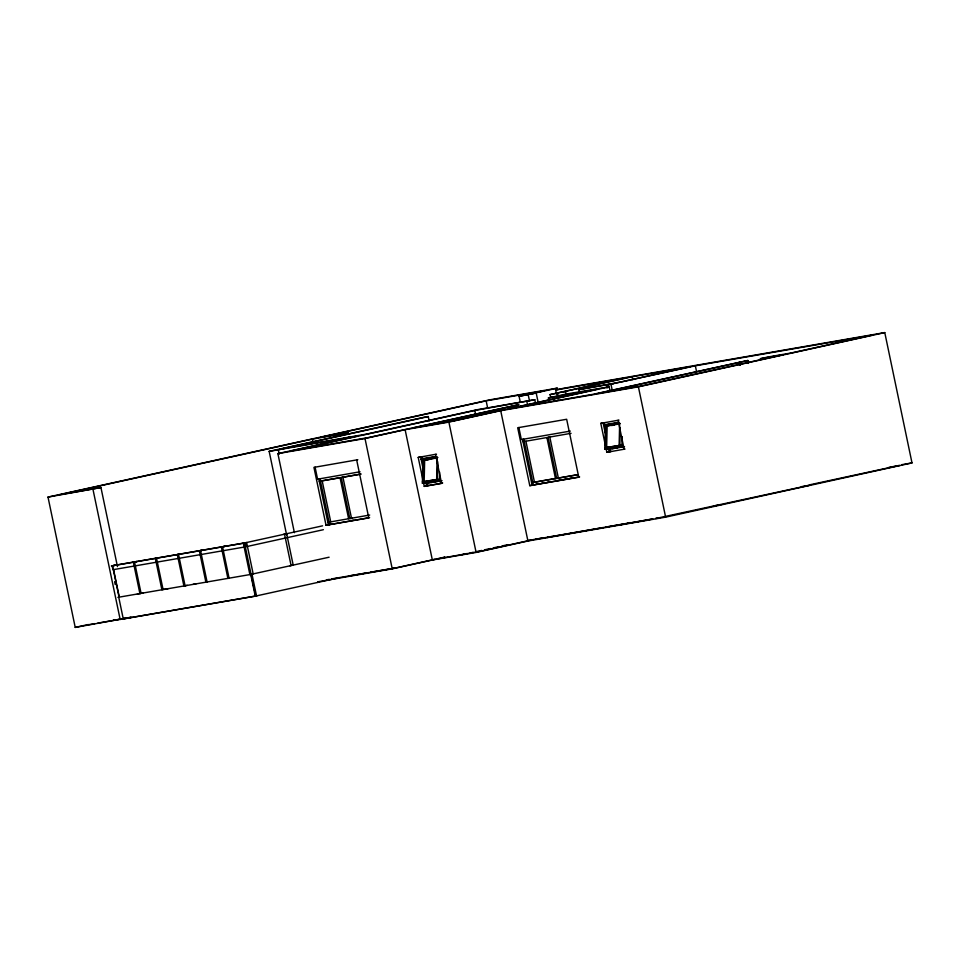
<?xml version="1.0" encoding="UTF-8"?>
<svg xmlns="http://www.w3.org/2000/svg" width="960" height="960" viewBox="0 0 960 960"><rect width="100%" height="100%" fill="white"/><g stroke="black" fill="none" stroke-linecap="round" stroke-linejoin="round"><path stroke-width="1.44" d="M425.16 483.204L422.376 483.156L422.952 458.652L435.18 456.528M423.096 483.036L423.66 458.52M424.164 481.644L424.668 460.08L436.836 457.968M424.488 481.86L424.452 483.324L439.404 480.732L439.608 472.08M437.16 457.62L436.62 480.684L438.696 480.864M422.376 483.156L437.328 480.564L437.772 461.82M622.128 436.596L621.9 446.688L604.872 449.1L605.436 424.596M606.144 424.476L605.58 448.98L607.656 449.148M619.644 423.576L619.104 446.64L621.18 446.808M604.872 449.1L619.824 446.52L620.256 427.776M116.244 619.704L113.364 620.34L131.184 617.244L75.228 627.408L48 497.088L489.804 399.84L557.496 388.104L531.588 393.804L536.196 393.012L538.332 403.26M520.308 402.204L519.084 396.348L544.824 390.684L486.144 400.848L320.364 437.352L348.42 432.48L340.44 434.244L312.372 439.104L60.492 494.556L100.944 487.536L117.468 566.604M48 497.088L100.944 487.536M286.596 534.828L269.16 451.368L423.768 417.336L428.28 416.556L429.192 420.948M428.28 416.556L281.664 448.824L366.276 434.16L478.284 409.5L534.792 399.708L535.716 404.1M286.272 448.032L278.28 449.784L279.204 454.176M519.084 396.348L536.196 393.012M556.608 394.392L555.696 390L563.688 388.248L884.772 332.592L912 462.912L665.628 517.14L527.928 541.008L476.1 552.42L432.348 560.004L392.232 568.836L317.676 581.844M343.656 438.456L351.648 436.692M294.396 532.68L277.884 453.624L358.296 435.912L269.16 451.368M534.792 399.708L474.804 410.484L290.376 451.08L368.484 437.544L518.952 404.628L413.28 427.896L452.544 421.092L596.664 389.364L548.424 397.932L549.036 400.86M550.68 397.536L550.068 394.608L627.636 377.532L555.696 390M550.068 394.608L632.148 376.752L690.828 366.588L621.252 381.9L578.844 389.628L579.456 392.556M548.424 397.932L565.8 394.104L609.168 386.82L610.08 391.212M607.104 388.08L606.492 385.152L613.26 383.652L578.844 389.628M277.884 453.624L365.004 438.516L405.12 429.684L448.884 422.1L500.712 410.688L638.4 386.832L884.772 332.592M606.492 385.152L695.34 365.796L872.28 335.136L791.16 352.992L768.18 356.976L760.188 358.728L783.18 354.744L641.88 385.848L597.816 393.492L747.852 360.492L748.464 363.42M609.168 386.82L508.692 408.936L593.316 394.272L747.852 360.492M422.748 479.148L418.212 457.428L420.936 456.828M343.476 477.048L341.244 477.54L349.812 518.568L352.056 518.064M605.328 445.068L600.792 423.36L603.456 422.772M550.356 436.884L548.112 437.376L556.68 478.404L558.924 477.912M423.36 482.04L424.26 486.384L426.984 485.784M606.24 449.412L606.84 452.316L611.4 451.308M112.14 565.848L244.14 543.084L244.944 546.948L112.956 569.712L112.14 565.848L114.636 565.332L113.448 565.536M133.344 562.2L134.532 561.996L141.084 593.364L139.896 593.568L133.344 562.2L136.632 561.528L135.444 561.744M155.34 558.408L156.528 558.204L163.08 589.572L161.904 589.776L155.34 558.408L158.628 557.736L157.452 557.94M187.188 585.312L183.9 585.984L177.348 554.616L180.636 553.944L179.448 554.148M199.344 550.824L202.632 550.152L199.344 550.824L205.896 582.192L207.084 581.988L200.532 550.608M221.34 547.02L224.628 546.36L221.34 547.02L227.892 578.4L229.08 578.196L222.528 546.816M255.012 593.172L255.624 596.064L256.524 595.908L251.988 574.188L249.888 574.596L243.336 543.228L322.572 525.84M357.816 459.72L313.944 467.376L326.04 525.288L331.368 524.124M323.388 529.704L246.264 546.672L245.46 542.808M529.788 485.676L578.76 477.18L566.664 419.268L517.692 427.752L529.788 485.676L532.452 485.088M336.552 578.292L255.264 596.16L123.276 618.924L118.74 597.216L250.728 574.44L329.112 557.208M75.228 627.408L88.368 624.516M123.276 618.924L256.884 595.812M444.78 557.136L394.32 568.248L331.74 578.892M441.96 557.88L444.852 557.244M462.192 554.592L466.896 553.56M470.208 552.984L473.088 552.348M475.98 551.712L481.752 550.44M484.644 549.804L490.416 548.532M493.308 547.896L499.08 546.624M501.972 545.988L507.744 544.716M536.544 538.896L479.76 551.4L436.92 558.972M541.74 537.972L535.92 539.244L603.036 527.616M551.268 536.544L547.092 537.456L624.996 523.692M630.288 522.564L620.052 524.82L651.516 519.132M808.944 485.388L655.884 518.46M562.572 392.076L565.584 391.548L566.196 394.476M600.792 423.36L618.984 420.096M606.792 424.368L619.032 422.244M418.212 457.428L436.5 454.14M570.324 431.088L521.352 439.572L518.832 427.5M603.612 425.256L618.048 422.76M620.352 423.48L605.4 426.072L607.476 426.24M619.332 423.924L607.152 426.036L606.648 447.6L620.184 445.248M611.556 425.532L614.28 425.064M421.116 459.312L437.004 456.552M523.032 441.72L571.08 433.32M422.916 460.116L437.868 457.524M426.348 460.056L429.072 459.588M360.036 471.78L317.592 479.184L315.072 467.124M340.332 477.612L322.152 480.768L330.72 521.796M361.116 474.012L342.924 477.168L351.492 518.196M319.284 481.344L360.54 474.192M604.896 447.636L621.924 445.212M612.012 448.656L617.784 447.648M620.676 447.144L623.568 446.652M422.412 481.692L439.44 479.268M608.652 449.388L624.528 446.64M425.52 481.416L437.688 479.304M430.968 482.448L441.072 480.696M426.156 483.444L442.044 480.684M606.84 452.316L625.032 449.052M439.644 483.336L442.536 482.832M442.548 483.108L426.66 485.856L426.06 482.964M424.26 486.384L441.588 483.384L435.54 454.428M556.572 478.26L534.468 482.172L525.9 441.144M578.232 474.588L558.36 478.032L549.792 437.004M531.6 482.748L577.692 474.756M535.464 484.428L538.344 483.924M541.224 483.42L544.116 482.928M546.996 482.424L549.876 481.932M557.94 480.42L560.82 479.916M563.712 479.424L566.592 478.92M569.472 478.416L572.352 477.924M579.636 476.928L532.104 485.16L522.528 439.308M327.852 522.372L369.684 515.04M350.244 520.728L353.184 520.212M369.612 517.632L328.356 524.784L318.78 478.932M326.04 525.288L368.772 517.884L356.676 459.972M283.356 534.42L284.544 534.216L291.096 565.584L289.908 565.788M285.456 533.964L286.644 533.748L293.196 565.128L292.008 565.332M111.348 565.992L112.536 565.788L119.088 597.156L117.9 597.372M177.348 554.616L178.524 554.412L185.088 585.78M243.336 543.228L246.624 542.556L253.176 573.936M901.692 464.7L912 462.912M888.84 467.352L899.508 465.444L809.772 484.8M801.48 486.66L808.968 485.316M713.316 506.028L721.26 504.648M527.532 540.552L530.136 540.096M655.536 518.436L658.224 517.968M605.952 527.112L620.544 524.58M627.984 523.296L652.944 518.964M432.312 559.776L434.604 559.38M326.436 579.864L329.388 579.348M348.552 576.024L367.704 572.712M370.656 572.196L389.808 568.872M392.76 568.368L395.712 567.852M87.72 624.864L94.944 623.616M97.836 623.112L128.172 617.856M113.832 565.476L245.832 542.712M137.4 593.94L143.268 592.932M163.8 589.392L168.192 588.636M193.128 584.328L196.056 583.824M619.824 446.52L621.9 446.688M437.328 480.564L439.404 480.732M739.86 362.256L740.472 365.184M739.116 362.388L739.728 365.316M695.34 365.796L696.564 371.664M638.4 386.832L665.628 517.14M632.148 376.752L632.76 379.68M610.992 384.372L612.216 390.228M618.12 420.348L624.168 449.316M604.284 422.64L606.108 431.328M609.432 447.252L610.344 451.596M603.108 422.844L605.22 432.984M608.544 448.908L609.156 451.8M557.592 393.312L558.204 396.24M557.412 396.168L558.024 399.096M552.924 397.152L553.536 400.08M546.924 437.58L555.492 478.608M528.204 394.764L529.428 400.62M526.812 401.472L527.424 404.4M523.716 439.104L533.292 484.956M500.712 410.688L527.928 541.008M486.144 400.848L487.68 408.168M474.804 410.484L475.716 414.876M448.884 422.1L476.1 552.42M421.8 456.696L423.012 462.48M427.248 482.748L427.848 485.652M420.612 456.9L422.736 467.028M405.12 429.684L432.348 560.004M365.004 438.516L392.232 568.836M340.056 477.744L348.624 518.772M312.372 439.104L312.984 442.032M319.956 478.728L329.544 524.58M244.524 543.024L254.412 590.268M250.728 574.44L255.264 596.16M113.544 569.58L118.992 595.644M114.624 581.676L115.224 584.532M92.964 489.3L120.192 619.608"/></g></svg>
